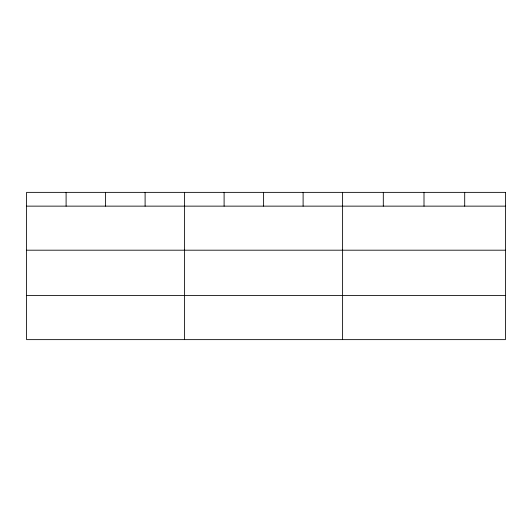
<?xml version="1.0" encoding="UTF-8"?>
<svg xmlns="http://www.w3.org/2000/svg" width="532" height="532" viewBox="0 0 532 532"><rect width="100%" height="100%" fill="white"/><g stroke="black" fill="none" stroke-linecap="round" stroke-linejoin="round"><path stroke-width="0.8" d="M26.6 206.137L505.4 206.137M26.6 250.193L505.4 250.193M26.6 295.579L505.4 295.579M464.702 192.365L464.702 206.137M424.004 192.365L424.004 206.137M383.306 192.365L383.306 206.137M342.608 192.365L342.608 339.635M303.107 192.365L303.107 206.137M263.606 192.365L263.606 206.137M224.105 192.365L224.105 206.137M184.604 192.365L184.604 339.635M145.103 192.365L145.103 206.137M105.602 192.365L105.602 206.137M66.101 192.365L66.101 206.137M505.4 192.365L26.6 192.365L26.6 339.635L505.4 339.635L505.4 192.365"/></g></svg>
